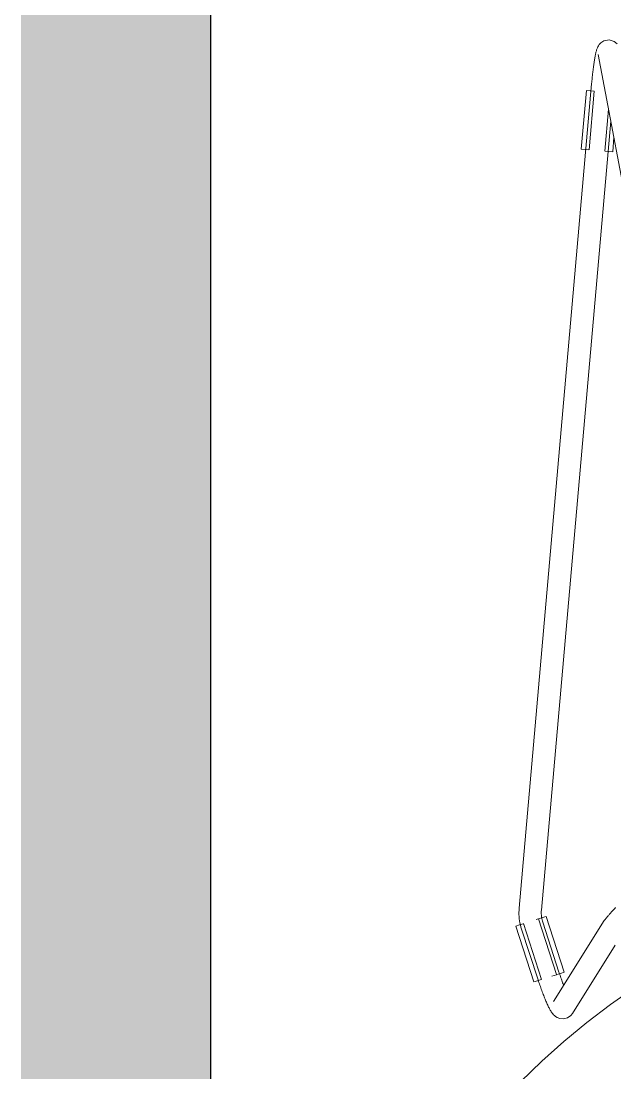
# Model space of a CAD drawing. Header units: millimetres. Extents: x 155927 to 326028, y -36033 to 97293.
# Drawn here: x 211925 to 212244, y 12592 to 13158 of the extents above; entities that cross this region are included whole.
import ezdxf

# ---------------------------------------------------------------- set-up
doc = ezdxf.new("R2010")
doc.units = ezdxf.units.MM
doc.header["$MEASUREMENT"] = 0
for name, color, linetype, lineweight in [('A-WALL-PATT', 7, 'CONTINUOUS', 9), ('I-FURN', 8, 'CONTINUOUS', 9), ('I-WALL', 7, 'CONTINUOUS', 9)]:
    doc.layers.add(name, color=color, linetype=linetype, lineweight=lineweight)

msp = doc.modelspace()

# ---------------------------------------------------------------- hatches: boundary and pattern name
at = {"layer": 'A-WALL-PATT'}
msp.add_hatch(color=256, dxfattribs=at).paths.add_polyline_path([(211924.83, 9369.61), (212026.83, 9369.61), (212026.83, 13505.61), (211924.83, 13505.61), (211924.83, 10128.06)], flags=0)

# ---------------------------------------------------------------- linework, layer by layer
at = {"layer": 'I-FURN'}
for p, q in [((212235.79, 13145.01), (212235.31, 13144.31)), ((212236.65, 13145.92), (212235.79, 13145.01)), ((212238.3, 13146.96), (212236.65, 13145.92)), ((212241.06, 13147.44), (212238.3, 13146.96)), ((212243.81, 13146.61), (212241.06, 13147.44)), ((212243.81, 13146.61), (212245.39, 13145.28)), ((212233.64, 13139.02), (212233.54, 13138.53)), ((212233.73, 13139.5), (212233.64, 13139.02)), ((212233.83, 13139.96), (212233.73, 13139.5)), ((212233.93, 13140.4), (212233.83, 13139.96)), ((212234.03, 13140.83), (212233.93, 13140.4)), ((212234.13, 13141.24), (212234.03, 13140.83)), ((212234.24, 13141.65), (212234.13, 13141.24)), ((212234.36, 13142.04), (212234.24, 13141.65)), ((212234.48, 13142.44), (212234.36, 13142.04)), ((212234.62, 13142.84), (212234.48, 13142.44)), ((212234.79, 13143.27), (212234.62, 13142.84)), ((212235.01, 13143.75), (212234.79, 13143.27)), ((212235.31, 13144.31), (212235.01, 13143.75)), ((212235.16, 13139.61), (212253.97, 13040.32)), ((212232.72, 13133.27), (212232.63, 13132.61)), ((212232.81, 13133.92), (212232.72, 13133.27)), ((212232.9, 13134.55), (212232.81, 13133.92)), ((212232.99, 13135.17), (212232.9, 13134.55)), ((212233.08, 13135.77), (212232.99, 13135.17)), ((212233.17, 13136.36), (212233.08, 13135.77)), ((212233.26, 13136.93), (212233.17, 13136.36)), ((212233.36, 13137.48), (212233.26, 13136.93)), ((212233.45, 13138.01), (212233.36, 13137.48)), ((212233.54, 13138.53), (212233.45, 13138.01)), ((212232.05, 13127.66), (212231.98, 13126.92)), ((212232.13, 13128.39), (212232.05, 13127.66)), ((212232.21, 13129.12), (212232.13, 13128.39)), ((212232.29, 13129.83), (212232.21, 13129.12)), ((212232.37, 13130.54), (212232.29, 13129.83)), ((212232.46, 13131.24), (212232.37, 13130.54)), ((212232.54, 13131.93), (212232.46, 13131.24)), ((212232.63, 13132.61), (212232.54, 13131.93)), ((212231.68, 13123.77), (212192.73, 12680.44)), ((212231.69, 13123.92), (212231.68, 13123.77)), ((212231.76, 13124.68), (212231.69, 13123.92)), ((212231.83, 13125.43), (212231.76, 13124.68)), ((212231.9, 13126.17), (212231.83, 13125.43)), ((212231.98, 13126.92), (212231.9, 13126.17)), ((212226.1, 13088.75), (212228.86, 13120.16)), ((212228.86, 13120.16), (212230.91, 13119.98)), ((212230.34, 13088.38), (212233.1, 13119.79)), ((212230.91, 13119.98), (212232.97, 13119.8)), ((212240.76, 13110.11), (212238.78, 13087.63)), ((212204.68, 12679.39), (212241.97, 13103.74)), ((212243.01, 13087.26), (212243.71, 13095.16)), ((212228.15, 13088.57), (212226.1, 13088.75)), ((212230.21, 13088.39), (212228.15, 13088.57)), ((212240.97, 13087.44), (212238.91, 13087.62)), ((212243.01, 13087.26), (212240.97, 13087.44)), ((212244.13, 12680.25), (212244.53, 12680.69)), ((212192.65, 12679.3), (212192.62, 12678.16)), ((212192.62, 12678.16), (212192.63, 12677.02)), ((212192.63, 12677.02), (212192.69, 12675.88)), ((212192.73, 12680.44), (212192.65, 12679.3)), ((212192.69, 12675.88), (212192.8, 12674.74)), ((212203.25, 12674.71), (212205.22, 12675.35)), ((212204.62, 12678.05), (212204.64, 12678.71)), ((212204.63, 12677.39), (212204.62, 12678.05)), ((212204.66, 12676.72), (212204.63, 12677.39)), ((212204.64, 12678.71), (212204.68, 12679.37)), ((212204.73, 12676.07), (212204.66, 12676.72)), ((212204.68, 12679.37), (212204.68, 12679.39)), ((212204.81, 12675.41), (212204.73, 12676.07)), ((212204.93, 12674.76), (212204.81, 12675.41)), ((212205.22, 12675.35), (212207.17, 12675.98)), ((212216.86, 12645.97), (212207.17, 12675.98)), ((212239.27, 12674.77), (212239.45, 12675)), ((212239.45, 12675), (212239.64, 12675.23)), ((212239.64, 12675.23), (212239.84, 12675.47)), ((212239.84, 12675.47), (212240.05, 12675.72)), ((212240.05, 12675.72), (212240.28, 12675.99)), ((212240.28, 12675.99), (212240.53, 12676.27)), ((212240.53, 12676.27), (212240.78, 12676.56)), ((212240.78, 12676.56), (212241.06, 12676.87)), ((212241.06, 12676.87), (212241.34, 12677.19)), ((212241.34, 12677.19), (212241.65, 12677.53)), ((212241.65, 12677.53), (212241.96, 12677.88)), ((212241.96, 12677.88), (212242.29, 12678.24)), ((212242.29, 12678.24), (212242.63, 12678.62)), ((212242.63, 12678.62), (212242.99, 12679.01)), ((212242.99, 12679.01), (212243.36, 12679.41)), ((212243.36, 12679.41), (212243.74, 12679.83)), ((212243.74, 12679.83), (212244.13, 12680.25)), ((212191.02, 12670.76), (212192.97, 12671.39)), ((212200.7, 12640.75), (212191.02, 12670.76)), ((212192.8, 12674.74), (212192.95, 12673.61)), ((212192.95, 12673.61), (212193.15, 12672.49)), ((212192.97, 12671.39), (212194.94, 12672.03)), ((212193.15, 12672.49), (212193.39, 12671.37)), ((212193.39, 12671.37), (212193.67, 12670.26)), ((212193.67, 12670.26), (212194, 12669.17)), ((212194, 12669.17), (212194.01, 12669.13)), ((212204.75, 12642.06), (212195.06, 12672.07)), ((212201.87, 12674.26), (212203.03, 12674.64)), ((212203.13, 12674.67), (212212.82, 12644.66)), ((212205.07, 12674.11), (212204.93, 12674.76)), ((212205.24, 12673.47), (212205.07, 12674.11)), ((212205.43, 12672.84), (212205.24, 12673.47)), ((212214.14, 12646.02), (212205.43, 12672.84)), ((212238.52, 12673.74), (212211.22, 12630.16)), ((212238.52, 12673.74), (212238.74, 12674.07)), ((212238.74, 12674.07), (212238.92, 12674.32)), ((212238.92, 12674.32), (212239.09, 12674.55)), ((212239.09, 12674.55), (212239.27, 12674.77)), ((212194.01, 12669.13), (212202.73, 12642.31)), ((212221.39, 12623.79), (212244.42, 12660.55)), ((212202.66, 12641.38), (212200.7, 12640.75)), ((212204.63, 12642.02), (212202.66, 12641.38)), ((212202.88, 12641.85), (212202.73, 12642.31)), ((212203.12, 12641.11), (212202.88, 12641.85)), ((212203.37, 12640.38), (212203.12, 12641.11)), ((212210.24, 12643.83), (212212.72, 12644.63)), ((212214.91, 12645.34), (212212.94, 12644.7)), ((212214.25, 12645.69), (212214.14, 12646.02)), ((212214.48, 12645), (212214.25, 12645.69)), ((212214.71, 12644.31), (212214.48, 12645)), ((212214.94, 12643.62), (212214.71, 12644.31)), ((212216.86, 12645.97), (212214.91, 12645.34)), ((212215.17, 12642.94), (212214.94, 12643.62)), ((212215.41, 12642.27), (212215.17, 12642.94)), ((212215.64, 12641.6), (212215.41, 12642.27)), ((212215.88, 12640.95), (212215.64, 12641.6)), ((212216.11, 12640.3), (212215.88, 12640.95)), ((212203.62, 12639.64), (212203.37, 12640.38)), ((212203.87, 12638.92), (212203.62, 12639.64)), ((212204.12, 12638.19), (212203.87, 12638.92)), ((212204.37, 12637.48), (212204.12, 12638.19)), ((212204.63, 12636.77), (212204.37, 12637.48)), ((212204.88, 12636.07), (212204.63, 12636.77)), ((212205.14, 12635.38), (212204.88, 12636.07)), ((212205.39, 12634.71), (212205.14, 12635.38)), ((212216.35, 12639.66), (212216.11, 12640.3)), ((212216.58, 12639.04), (212216.35, 12639.66)), ((212255, 12637.71), (212241.88, 12628.56)), ((212205.65, 12634.04), (212205.39, 12634.71)), ((212205.9, 12633.39), (212205.65, 12634.04)), ((212206.15, 12632.75), (212205.9, 12633.39)), ((212206.4, 12632.12), (212206.15, 12632.75)), ((212206.65, 12631.51), (212206.4, 12632.12)), ((212206.9, 12630.92), (212206.65, 12631.51)), ((212207.14, 12630.34), (212206.9, 12630.92)), ((212207.39, 12629.77), (212207.14, 12630.34)), ((212207.63, 12629.23), (212207.39, 12629.77)), ((212207.86, 12628.7), (212207.63, 12629.23)), ((212208.1, 12628.19), (212207.86, 12628.7)), ((212208.33, 12627.7), (212208.1, 12628.19)), ((212208.56, 12627.23), (212208.33, 12627.7)), ((212208.79, 12626.77), (212208.56, 12627.23)), ((212209.02, 12626.33), (212208.79, 12626.77)), ((212209.25, 12625.91), (212209.02, 12626.33)), ((212209.48, 12625.5), (212209.25, 12625.91)), ((212209.72, 12625.1), (212209.48, 12625.5)), ((212209.96, 12624.7), (212209.72, 12625.1)), ((212210.21, 12624.32), (212209.96, 12624.7)), ((212210.49, 12623.93), (212210.21, 12624.32)), ((212210.8, 12623.52), (212210.49, 12623.93)), ((212241.88, 12628.56), (212229.14, 12618.88)), ((212211.17, 12623.1), (212210.8, 12623.52)), ((212211.64, 12622.63), (212211.17, 12623.1)), ((212212.27, 12622.11), (212211.64, 12622.63)), ((212213.18, 12621.55), (212212.27, 12622.11)), ((212214.56, 12621.03), (212213.18, 12621.55)), ((212216.53, 12620.85), (212214.56, 12621.03)), ((212218.76, 12621.44), (212216.53, 12620.85)), ((212229.14, 12618.88), (212216.79, 12608.71)), ((212220.49, 12622.66), (212218.76, 12621.44)), ((212220.49, 12622.66), (212221.39, 12623.79)), ((212216.79, 12608.71), (212204.86, 12598.05)), ((212204.86, 12598.05), (212193.36, 12586.92))]:
    msp.add_line(p, q, dxfattribs=at)
at = {"layer": 'I-WALL', "lineweight": 30}
msp.add_line((212026.83, 9369.61), (212026.83, 13505.61), dxfattribs=at)

doc.saveas('drawing.dxf')
